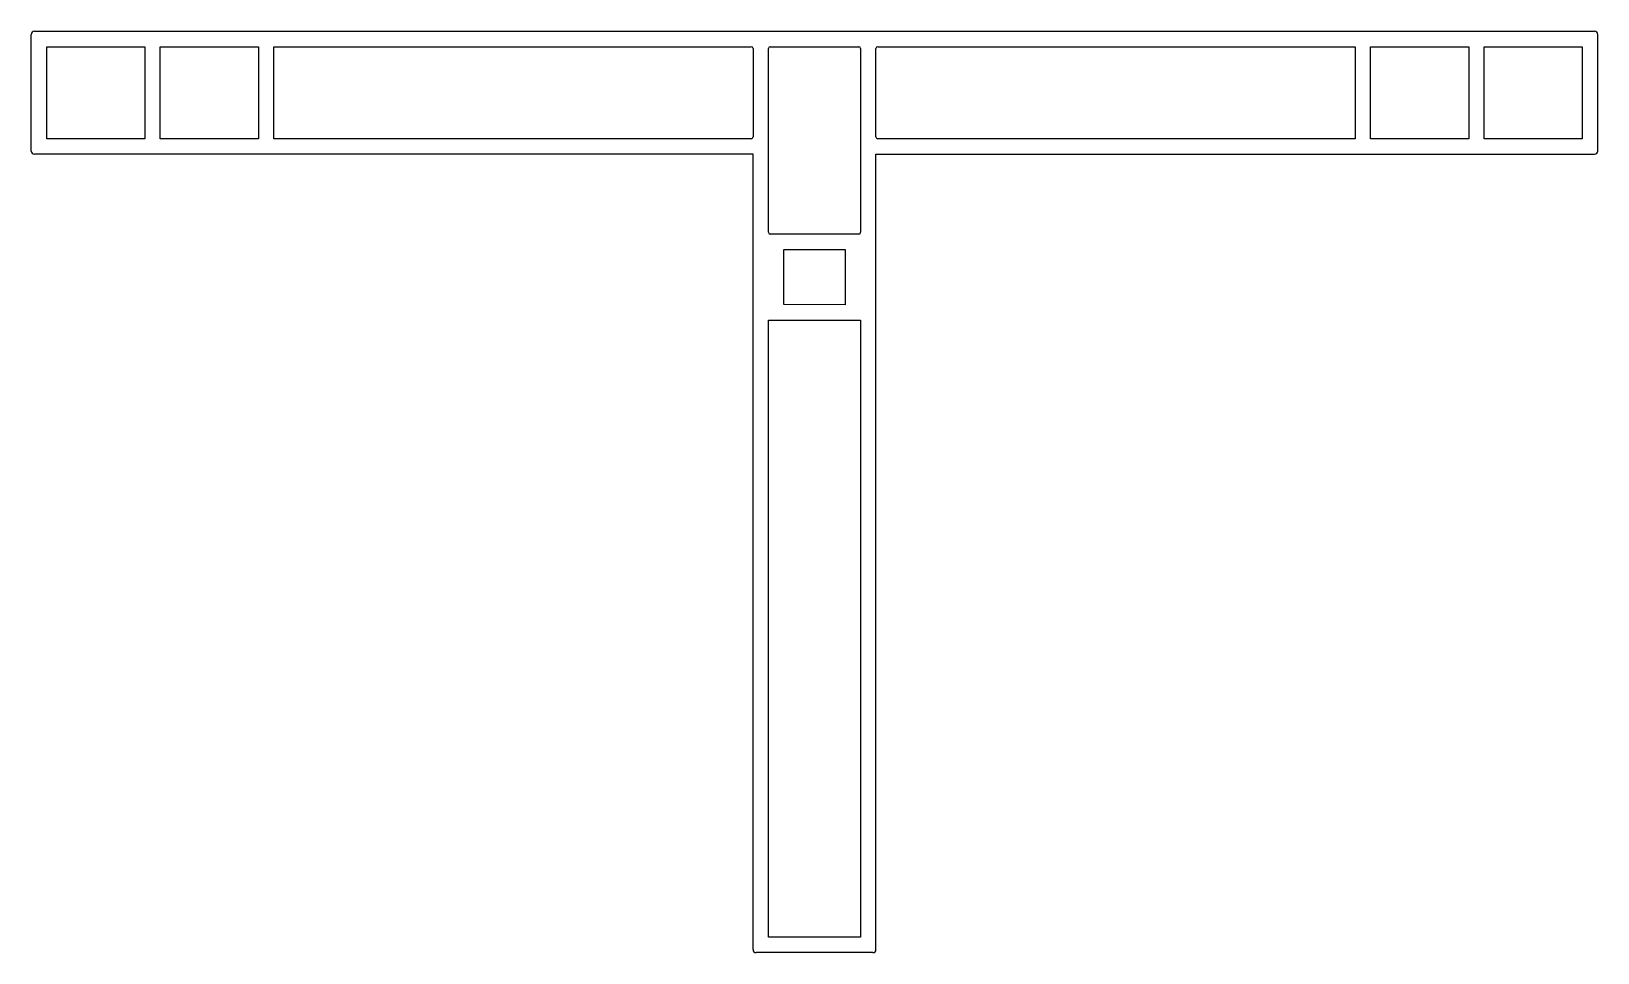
# Model space of a CAD drawing. Extents: x 1974 to 2229, y 1539 to 1689.
import ezdxf

# ---------------------------------------------------------------- set-up
doc = ezdxf.new("R2010")
doc.units = 0
doc.layers.get('0').update_dxf_attribs({"linetype": 'CONTINUOUS'})

msp = doc.modelspace()

# ---------------------------------------------------------------- linework, layer by layer
for p, q in [((1973.62, 1669.67), (1973.62, 1688.67)), ((1974.12, 1689.17), (2228.12, 1689.17)), ((2228.62, 1669.67), (2228.62, 1688.67)), ((1976.12, 1686.67), (1992.12, 1686.67)), ((1976.12, 1671.67), (1976.12, 1686.67)), ((1992.12, 1686.67), (1992.12, 1671.67)), ((1994.62, 1686.67), (2010.62, 1686.67)), ((1994.62, 1671.67), (1994.62, 1686.67)), ((2010.62, 1686.67), (2010.62, 1671.67)), ((2013.12, 1671.67), (2013.12, 1686.67)), ((2013.12, 1686.67), (2090.82, 1686.67)), ((2091.12, 1686.37), (2091.12, 1671.97)), ((2093.62, 1656.47), (2093.62, 1686.37)), ((2093.92, 1686.67), (2108.32, 1686.67)), ((2108.62, 1686.37), (2108.62, 1656.46)), ((2111.12, 1671.97), (2111.12, 1686.37)), ((2111.42, 1686.67), (2189.12, 1686.67)), ((2189.12, 1686.67), (2189.12, 1671.67)), ((2191.62, 1686.67), (2207.62, 1686.67)), ((2191.62, 1671.67), (2191.62, 1686.67)), ((2207.62, 1686.67), (2207.62, 1671.67)), ((2210.12, 1686.67), (2226.12, 1686.67)), ((2210.12, 1671.67), (2210.12, 1686.67)), ((2226.12, 1686.67), (2226.12, 1671.67)), ((1992.12, 1671.67), (1976.12, 1671.67)), ((2010.62, 1671.67), (1994.62, 1671.67)), ((2090.82, 1671.67), (2013.12, 1671.67)), ((2189.12, 1671.67), (2111.42, 1671.67)), ((2207.62, 1671.67), (2191.62, 1671.67)), ((2226.12, 1671.67), (2210.12, 1671.67)), ((2091.12, 1669.17), (1974.12, 1669.17)), ((2091.12, 1539.67), (2091.12, 1669.17)), ((2111.12, 1539.67), (2111.12, 1669.17)), ((2111.12, 1669.17), (2228.12, 1669.17)), ((2108.32, 1656.16), (2093.92, 1656.17)), ((2096.12, 1644.67), (2096.12, 1653.67)), ((2096.12, 1653.67), (2106.12, 1653.66)), ((2106.12, 1653.66), (2106.12, 1644.66)), ((2106.12, 1644.66), (2096.12, 1644.67)), ((2093.62, 1541.67), (2093.62, 1642.17)), ((2093.62, 1642.17), (2108.62, 1642.16)), ((2108.62, 1642.16), (2108.62, 1541.67)), ((2108.62, 1541.67), (2093.62, 1541.67)), ((2110.62, 1539.17), (2091.62, 1539.17))]:
    msp.add_line(p, q)
for centre, radius, start, end in [((1974.12, 1688.67), 0.5, 90, 180), ((2228.12, 1688.67), 0.5, 0, 90), ((2090.82, 1686.37), 0.3, 0, 90), ((2093.92, 1686.37), 0.3, 90, 180), ((2108.32, 1686.37), 0.3, 0, 90), ((2111.42, 1686.37), 0.3, 90, 180), ((2090.82, 1671.97), 0.3, 270, 360), ((2111.42, 1671.97), 0.3, 180, 270), ((1974.12, 1669.67), 0.5, 180, 270), ((2228.12, 1669.67), 0.5, 270, 0), ((2093.92, 1656.47), 0.3, 180, 269.9814), ((2108.32, 1656.46), 0.3, 269.9814, 0), ((2091.62, 1539.67), 0.5, 180, 270), ((2110.62, 1539.67), 0.5, 270, 0)]:
    msp.add_arc(centre, radius, start, end)

doc.saveas('drawing.dxf')
